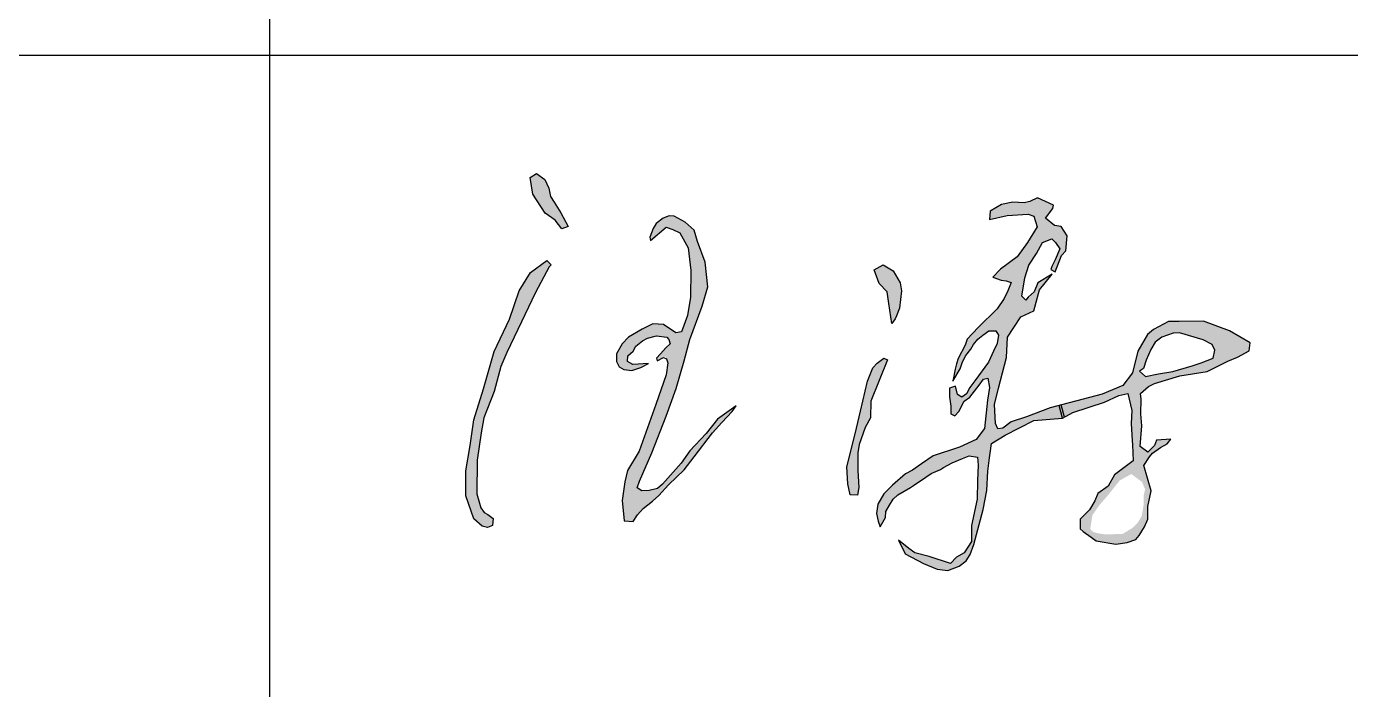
# Model space of a CAD drawing. Extents: x 1169373 to 1354985, y 649019 to 904199.
# Drawn here: x 1351545 to 1353777, y 813602 to 814720 of the extents above; entities that cross this region are included whole.
import ezdxf

# ---------------------------------------------------------------- set-up
doc = ezdxf.new("R2010")
doc.units = 0
doc.header["$LTSCALE"] = 1000
doc.header["$MEASUREMENT"] = 0
doc.layers.add('PUB_TEXT', color=7, linetype='Continuous')
doc.layers.add('图框', color=7, linetype='Continuous')

msp = doc.modelspace()

# ---------------------------------------------------------------- hatches: boundary and pattern name
at = {"layer": 'PUB_TEXT'}
h = msp.add_hatch(color=4, dxfattribs=at)
h.paths.add_polyline_path([(1352403.3, 814271.3), (1352428.6, 814318.8), (1352422.4, 814325), (1352394.8, 814305.1), (1352375.7, 814274), (1352359.3, 814226.1), (1352333.3, 814171.8), (1352315.6, 814108.8), (1352299.3, 814056.4), (1352292.8, 814013.6), (1352285.5, 813970.4), (1352285.8, 813928.4), (1352299.1, 813889.8), (1352313.4, 813877.5), (1352322.2, 813875), (1352330.8, 813878.5), (1352332, 813890.2), (1352322.8, 813896.8), (1352312.2, 813903.2), (1352304.1, 813932), (1352304.6, 813988.4), (1352311.3, 814034.7), (1352316.1, 814059.9), (1352333.5, 814104.5), (1352344.8, 814146.5), (1352355, 814170.2), (1352373.5, 814209)])
h.paths.add_polyline_path([(1352434.8, 814423.4), (1352428.2, 814433.1), (1352425.7, 814447.3), (1352419.1, 814462), (1352404.9, 814471.6), (1352394.2, 814465), (1352398.8, 814437.1), (1352419.6, 814405.2), (1352436.3, 814393), (1352447.5, 814378.8), (1352458.1, 814382.4), (1352446, 814405.7)])
h = msp.add_hatch(color=4, dxfattribs=at)
h.paths.add_polyline_path([(1353194.6, 814030.9), (1353242.7, 814055.6), (1353291.1, 814059.4), (1353285.4, 814080.7), (1353270.6, 814076.7), (1353230.5, 814061.7), (1353204.8, 814053.3), (1353190.9, 814042.7), (1353182, 814041.6), (1353178.1, 814050.5), (1353176.4, 814082.3), (1353183.6, 814110.2), (1353197, 814161.4), (1353198.5, 814195.9), (1353209.1, 814212.2), (1353220.8, 814230.3), (1353243, 814240.4), (1353252.3, 814276), (1353273.9, 814302.4), (1353249.8, 814287.8), (1353243.7, 814272.4), (1353233.2, 814263.3), (1353229.3, 814258.4), (1353222.5, 814265), (1353227.7, 814295.8), (1353234.3, 814317.2), (1353247.5, 814336.8), (1353257.4, 814355.5), (1353273.4, 814361.5), (1353279.1, 814355.7), (1353286.6, 814345), (1353278.9, 814326.3), (1353273.4, 814314.8), (1353271.4, 814309.8), (1353278.9, 814306.2), (1353289.3, 814333.5), (1353297, 814341.4), (1353299, 814366.7), (1353289.2, 814382.6), (1353277.7, 814384), (1353262.4, 814396.5), (1353274.9, 814412.9), (1353275.9, 814418.4), (1353249.2, 814430.6), (1353235.9, 814424.7), (1353226.5, 814422.6), (1353207.4, 814423.3), (1353188.3, 814419.8), (1353169.1, 814408.4), (1353168.4, 814394.5), (1353197.9, 814400.9), (1353233.1, 814403.3), (1353242.7, 814400.1), (1353248.3, 814381.8), (1353232.3, 814355.4), (1353214.7, 814331.4), (1353186.8, 814310.7), (1353174, 814297.1), (1353187.9, 814292.1), (1353196, 814291), (1353204.8, 814288), (1353199, 814273.8), (1353192.9, 814261.3), (1353181, 814243.6), (1353149.1, 814212.2), (1353130.8, 814192.4), (1353127.4, 814182.2), (1353115.5, 814160), (1353112.7, 814151), (1353110.1, 814142.2), (1353106.2, 814121.7), (1353118.8, 814142.6), (1353122.9, 814154.4), (1353128.1, 814164.8), (1353136.5, 814175.8), (1353141.4, 814183.5), (1353148.3, 814192.8), (1353157, 814199.2), (1353167.1, 814206.9), (1353178.9, 814206.4), (1353183.6, 814199.5), (1353180.9, 814185), (1353175, 814172.1), (1353166.3, 814153.7), (1353143.2, 814122.4), (1353135.3, 814111.3), (1353129.4, 814100.2), (1353121.5, 814095), (1353114.3, 814099.2), (1353111.1, 814113.3), (1353100.8, 814109.9), (1353100.8, 814095.3), (1353103, 814079.4), (1353103, 814066.6), (1353109.8, 814063.2), (1353116.7, 814070.7), (1353125.4, 814088.1), (1353135.1, 814094.7), (1353150.7, 814115.2), (1353158.1, 814125.2), (1353165.6, 814126.8), (1353168.1, 814110.9), (1353164.7, 814089.7), (1353159.7, 814041.8), (1353145.6, 814023.7), (1353117.6, 814010.4), (1353073.3, 813996), (1353053.3, 813982.3), (1353038.3, 813971.6), (1353026.5, 813965.7), (1353004.8, 813946.6), (1352990.2, 813931.7), (1352980, 813914.4), (1352978, 813898.6), (1352980.4, 813885.7), (1352983.9, 813876.2), (1352992.9, 813892), (1352993.3, 813902.2), (1352999.6, 813912.8), (1353005.9, 813922.6), (1353013.8, 813930.1), (1353035, 813942.3), (1353040.2, 813945.8), (1353061, 813960), (1353069.7, 813966.3), (1353085.8, 813972.9), (1353090.9, 813976.1), (1353105.1, 813984.3), (1353122.8, 813991.4), (1353133.8, 813995.7), (1353148, 813993.8), (1353148.8, 813980.4), (1353148, 813954.5), (1353147.2, 813923), (1353137.7, 813878.3), (1353137.7, 813851.5), (1353125.4, 813832.5), (1353112.6, 813825.2), (1353102.5, 813814.6), (1353066.7, 813826.3), (1353042.6, 813832.5), (1353032, 813839.8), (1353014.7, 813853.7), (1353025.9, 813830.8), (1353057, 813814.3), (1353080.2, 813804.9), (1353097.9, 813802.7), (1353117, 813809.8), (1353129.1, 813818.7), (1353135.5, 813829.4), (1353141.8, 813846.3), (1353157.6, 813905.4), (1353163.5, 813937.6), (1353165.1, 813970.2), (1353168.2, 813992.6), (1353169.4, 814000.5), (1353171.7, 814016.9)])
h.paths.add_polyline_path([(1353362.1, 814086.4), (1353386, 814097.7), (1353401.1, 814100.8), (1353407.8, 814072.3), (1353406.9, 814050.6), (1353408.3, 814022), (1353409.2, 814014.5), (1353410, 813987.6), (1353378.6, 813963.9), (1353368.4, 813944.5), (1353350.8, 813932.6), (1353345.5, 813920.3), (1353336.7, 813904.9), (1353320.8, 813889), (1353320.8, 813873.1), (1353326.1, 813868.3), (1353339.3, 813859), (1353347.7, 813852.8), (1353381.2, 813847.1), (1353400.2, 813849.7), (1353414.8, 813855), (1353420.1, 813861.6), (1353429.3, 813876.2), (1353435.1, 813889.4), (1353435.1, 813910.6), (1353440.8, 813937), (1353428, 813979.4), (1353437.7, 813994.4), (1353442.6, 814000.5), (1353456.3, 814009.8), (1353467.7, 814016.4), (1353473.9, 814023.9), (1353449.5, 814022.3), (1353446.2, 814013.3), (1353435.1, 814002), (1353421.8, 814011.4), (1353424.9, 814046.4), (1353423, 814066.9), (1353423.9, 814091.3), (1353422.7, 814101.2), (1353436, 814112.7), (1353446.3, 814118), (1353488.7, 814130.8), (1353535, 814138), (1353569.6, 814155.3), (1353586.3, 814162.5), (1353605.8, 814173.1), (1353607.5, 814186.5), (1353572.4, 814206.6), (1353528.9, 814222.7), (1353487.6, 814222.2), (1353469.7, 814222.2), (1353444.7, 814208.8), (1353434.6, 814200.4), (1353418.4, 814172.6), (1353409, 814135.8), (1353392.8, 814114.6), (1353358.2, 814100.1), (1353288.9, 814081.6), (1353294.3, 814061.1), (1353308.7, 814068.8)])
h.paths.add_polyline_path([(1353420.7, 814138.5), (1353427.6, 814143.3), (1353431.9, 814156.9), (1353440.1, 814175.3), (1353447.1, 814187.4), (1353458.8, 814196), (1353477.6, 814202.6), (1353488.1, 814203.4), (1353528.2, 814191.6), (1353543.6, 814183.5), (1353547.9, 814174), (1353545.2, 814160.4), (1353524.8, 814152.4), (1353509.9, 814147.4), (1353477.2, 814138.2), (1353452.8, 814133.9), (1353431.2, 814129.8)], flags=16)
h.paths.add_polyline_path([(1353398, 813960.2), (1353407.4, 813965.1), (1353425.1, 813951.9), (1353430.3, 813939.4), (1353428.2, 813929.7), (1353428.2, 813915.1), (1353424.8, 813894.6), (1353418.1, 813883.5), (1353409.8, 813874.8), (1353392.1, 813864), (1353361.8, 813863.7), (1353351.8, 813865.1), (1353343.1, 813867.5), (1353337.9, 813872.4), (1353341.7, 813896), (1353353.2, 813912.6), (1353367.7, 813929.3), (1353387.6, 813954.3)], flags=16)
h.paths.add_polyline_path([(1353288.9, 814081.6), (1353285.4, 814080.7), (1353291.1, 814059.4), (1353294.3, 814061.1)], flags=17)
msp.add_hatch(color=4, dxfattribs=at).paths.add_polyline_path([(1352626.1, 814152.8), (1352623.3, 814132.4), (1352606, 814082.5), (1352577.7, 814003.9), (1352558.4, 813971.2), (1352553.5, 813951.9), (1352549, 813920.6), (1352552.6, 813886.6), (1352567.8, 813885.2), (1352575, 813896.4), (1352584.4, 813907.2), (1352600.1, 813919.3), (1352610.9, 813929.1), (1352627.4, 813947), (1352653.9, 813972.5), (1352670.5, 813994.5), (1352701.4, 814034.8), (1352717.1, 814052.2), (1352734.5, 814070.6), (1352741.2, 814080), (1352710, 814057.7), (1352690.8, 814033.5), (1352663.1, 814004.3), (1352648.5, 813983.6), (1352617, 813948), (1352608.6, 813940.7), (1352594.4, 813937.4), (1352582.1, 813936.8), (1352574.5, 813942.1), (1352578.4, 813953), (1352599.2, 814000.7), (1352623.5, 814062.7), (1352640.1, 814109.3), (1352653.5, 814156), (1352663.4, 814192), (1352684, 814248.3), (1352693.5, 814280.7), (1352689.2, 814322.2), (1352676.3, 814357.3), (1352670.7, 814376.1), (1352655.3, 814389.9), (1352636.8, 814399.7), (1352628.3, 814400.3), (1352618.5, 814396.8), (1352606.6, 814387.7), (1352601.6, 814379), (1352595.9, 814364.8), (1352596.7, 814359), (1352623.2, 814381.1), (1352634.6, 814377.7), (1352646.5, 814372), (1352660.1, 814346.4), (1352664.6, 814308.3), (1352664.3, 814263.3), (1352659.2, 814232.5), (1352649.1, 814204.8), (1352639.4, 814203), (1352619, 814217.4), (1352600.6, 814218.6), (1352582.8, 814209.3), (1352559.8, 814196), (1352549.4, 814184.7), (1352539.4, 814167.6), (1352539.8, 814154.8), (1352544, 814146.1), (1352551.8, 814141.5), (1352565.3, 814139.7), (1352580.8, 814144.6), (1352593.3, 814151.7), (1352567.3, 814149.9), (1352558.2, 814154.8), (1352558.5, 814164.7), (1352567.5, 814172.5), (1352572.4, 814180.9), (1352588.3, 814193.2), (1352607, 814198.4), (1352627, 814195.4), (1352629.8, 814184.7), (1352623, 814177.8), (1352613.6, 814167.6), (1352607.2, 814160.5), (1352608.1, 814156.3), (1352622.2, 814163.3)])
h = msp.add_hatch(color=4, dxfattribs=at)
h.paths.add_polyline_path([(1352989.9, 814160.3), (1352979, 814152.2), (1352971.5, 814144.4), (1352962.7, 814121.8), (1352950.5, 814071), (1352941.7, 814033), (1352927.6, 813977.3), (1352929.7, 813948.8), (1352933.6, 813930.2), (1352945.5, 813929.5), (1352948, 813942.5), (1352946.2, 813971), (1352946.5, 814000.8), (1352948.5, 814015.2), (1352958.4, 814043.4), (1352967.7, 814059.8), (1352968.4, 814088.3), (1352996.1, 814157.9)])
h.paths.add_polyline_path([(1352995.7, 814272.2), (1352998.6, 814252.6), (1353003.6, 814219.1), (1353009.1, 814226.6), (1353011.6, 814232.1), (1353016.6, 814244.6), (1353019.6, 814274.2), (1353017.6, 814287.7), (1353005.6, 814307.8), (1352989, 814317.8), (1352974, 814309.3), (1352982, 814286.2)])

# ---------------------------------------------------------------- linework, layer by layer
at = {"layer": 'PUB_TEXT', "color": 4}
for p, q in [((1353291.1, 814059.4), (1353285.4, 814080.7)), ((1353294.3, 814061.1), (1353288.9, 814081.6))]:
    msp.add_line(p, q, dxfattribs=at)
for points in [[(1352419.6, 814405.2), (1352398.8, 814437.1), (1352394.2, 814465), (1352404.9, 814471.6), (1352419.1, 814462), (1352425.7, 814447.3), (1352428.2, 814433.1), (1352434.8, 814423.4), (1352446, 814405.7), (1352458.1, 814382.4), (1352447.5, 814378.8), (1352436.3, 814393), (1352419.6, 814405.2)], [(1352596.7, 814359), (1352623.2, 814381.1), (1352634.6, 814377.7), (1352646.5, 814372), (1352660.1, 814346.4), (1352664.6, 814308.3), (1352664.3, 814263.3), (1352659.2, 814232.5), (1352649.1, 814204.8), (1352639.4, 814203), (1352619, 814217.4), (1352600.6, 814218.6), (1352582.8, 814209.3), (1352559.8, 814196), (1352549.4, 814184.7), (1352539.4, 814167.6), (1352539.8, 814154.8), (1352544, 814146.1), (1352551.8, 814141.5), (1352565.3, 814139.7), (1352580.8, 814144.6), (1352593.3, 814151.7), (1352567.3, 814149.9), (1352558.2, 814154.8), (1352558.5, 814164.7), (1352567.5, 814172.5), (1352572.4, 814180.9), (1352583.5, 814189.5), (1352591.7, 814194.2), (1352607, 814198.4), (1352624.7, 814195.7), (1352627.8, 814192.2), (1352629.8, 814184.7), (1352623, 814177.8), (1352613.6, 814167.6), (1352607.2, 814160.5), (1352608.1, 814156.3), (1352618.7, 814161.6), (1352623.6, 814159.4), (1352626.1, 814152.8), (1352623.3, 814132.4), (1352606, 814082.5), (1352577.7, 814003.9), (1352558.4, 813971.2), (1352553.5, 813951.9), (1352549, 813920.6), (1352552.6, 813886.6), (1352567.8, 813885.2), (1352575, 813896.4), (1352584.4, 813907.2), (1352600.1, 813919.3), (1352610.9, 813929.1), (1352627.4, 813947), (1352653.9, 813972.5), (1352670.5, 813994.5), (1352701.4, 814034.8), (1352717.1, 814052.2), (1352734.5, 814070.6), (1352741.2, 814080), (1352710, 814057.7), (1352690.8, 814033.5), (1352663.1, 814004.3), (1352648.5, 813983.6), (1352617, 813948), (1352608.6, 813940.7), (1352594.4, 813937.4), (1352582.1, 813936.8), (1352574.5, 813942.1), (1352578.4, 813953), (1352599.2, 814000.7), (1352623.5, 814062.7), (1352640.1, 814109.3), (1352653.5, 814156), (1352663.4, 814192), (1352684, 814248.3), (1352693.5, 814280.7), (1352689.2, 814322.2), (1352676.3, 814357.3), (1352670.7, 814376.1), (1352655.3, 814389.9), (1352636.8, 814399.7), (1352628.3, 814400.3), (1352618.5, 814396.8), (1352606.6, 814387.7), (1352601.6, 814379), (1352595.9, 814364.8), (1352595.9, 814364.8), (1352596.7, 814359)], [(1352426.4, 814314.6), (1352403.3, 814271.3), (1352373.5, 814209), (1352355, 814170.2), (1352344.8, 814146.5), (1352333.5, 814104.5), (1352316.1, 814059.9), (1352311.3, 814034.7), (1352304.6, 813988.4), (1352304.1, 813932), (1352310.8, 813908.2), (1352316.5, 813900.6), (1352322.8, 813896.8), (1352332, 813890.2), (1352332, 813890.2), (1352330.8, 813878.5), (1352322.2, 813875), (1352313.4, 813877.5), (1352299.1, 813889.8), (1352285.8, 813928.4), (1352285.5, 813970.4), (1352292.8, 814013.6), (1352299.3, 814056.4), (1352315.6, 814108.8), (1352333.3, 814171.8), (1352359.3, 814226.1), (1352375.7, 814274), (1352394.8, 814305.1), (1352422.4, 814325), (1352429.4, 814318), (1352426.4, 814314.6)], [(1353003.6, 814219.1), (1352998.6, 814252.6), (1352995.7, 814272.2), (1352982, 814286.2), (1352974, 814309.3), (1352989, 814317.8), (1353005.6, 814307.8), (1353017.6, 814287.7), (1353019.6, 814274.2), (1353016.6, 814244.6), (1353011.6, 814232.1), (1353009.1, 814226.6), (1353003.6, 814219.1)], [(1353420.7, 814138.5), (1353431.2, 814129.8), (1353452.8, 814133.9), (1353477.2, 814138.2), (1353509.9, 814147.4), (1353524.8, 814152.4), (1353545.2, 814160.4), (1353547.9, 814174), (1353543.6, 814183.5), (1353528.2, 814191.6), (1353488.1, 814203.4), (1353477.6, 814202.6), (1353458.8, 814196), (1353447.1, 814187.4), (1353440.1, 814175.3), (1353431.9, 814156.9), (1353427.6, 814143.3), (1353420.7, 814138.5)], [(1352996.1, 814157.9), (1352968.4, 814088.3), (1352967.7, 814059.8), (1352958.4, 814043.4), (1352948.5, 814015.2), (1352946.5, 814000.8), (1352946.2, 813971), (1352948, 813942.5), (1352945.5, 813929.5), (1352945.5, 813929.5), (1352933.6, 813930.2), (1352929.7, 813948.8), (1352927.6, 813977.3), (1352941.7, 814033), (1352950.5, 814071), (1352962.7, 814121.8), (1352971.5, 814144.4), (1352979, 814152.2), (1352989.9, 814160.3), (1352996.1, 814157.9)]]:
    msp.add_lwpolyline(points, dxfattribs=at)
msp.add_lwpolyline([(1353168.4, 814394.5), (1353197.9, 814400.9), (1353233.1, 814403.3), (1353242.7, 814400.1), (1353248.3, 814381.8), (1353232.3, 814355.4), (1353214.7, 814331.4), (1353186.8, 814310.7), (1353186.8, 814310.7), (1353174, 814297.1), (1353187.9, 814292.1), (1353196, 814291), (1353204.8, 814288), (1353199, 814273.8), (1353192.9, 814261.3), (1353181, 814243.6), (1353149.1, 814212.2), (1353130.8, 814192.4), (1353127.4, 814182.2), (1353115.5, 814160), (1353112.7, 814151), (1353110.1, 814142.2), (1353106.2, 814121.7), (1353118.8, 814142.6), (1353122.9, 814154.4), (1353128.1, 814164.8), (1353136.5, 814175.8), (1353141.4, 814183.5), (1353148.3, 814192.8), (1353157, 814199.2), (1353167.1, 814206.9), (1353178.9, 814206.4), (1353183.6, 814199.5), (1353180.9, 814185), (1353175, 814172.1), (1353166.3, 814153.7), (1353143.2, 814122.4), (1353135.3, 814111.3), (1353129.4, 814100.2), (1353121.5, 814095), (1353114.3, 814099.2), (1353111.1, 814113.3), (1353100.8, 814109.9), (1353100.8, 814095.3), (1353103, 814079.4), (1353103, 814066.6), (1353109.8, 814063.2), (1353116.7, 814070.7), (1353125.4, 814088.1), (1353135.1, 814094.7), (1353150.7, 814115.2), (1353158.1, 814125.2), (1353165.6, 814126.8), (1353168.1, 814110.9), (1353164.7, 814089.7), (1353159.7, 814041.8), (1353145.6, 814023.7), (1353117.6, 814010.4), (1353073.3, 813996), (1353053.3, 813982.3), (1353038.3, 813971.6), (1353026.5, 813965.7), (1353004.8, 813946.6), (1352990.2, 813931.7), (1352980, 813914.4), (1352978, 813898.6), (1352980.4, 813885.7), (1352983.9, 813876.2), (1352983.9, 813876.2), (1352992.9, 813892), (1352993.3, 813902.2), (1352999.6, 813912.8), (1353005.9, 813922.6), (1353013.8, 813930.1), (1353035, 813942.3), (1353040.2, 813945.8), (1353061, 813960), (1353069.7, 813966.3), (1353085.8, 813972.9), (1353090.9, 813976.1), (1353105.1, 813984.3), (1353122.8, 813991.4), (1353133.8, 813995.7), (1353148, 813993.8), (1353148.8, 813980.4), (1353148, 813954.5), (1353147.2, 813923), (1353137.7, 813878.3), (1353137.7, 813851.5), (1353125.4, 813832.5), (1353112.6, 813825.2), (1353102.5, 813814.6), (1353066.7, 813826.3), (1353042.6, 813832.5), (1353032, 813839.8), (1353014.7, 813853.7), (1353014.7, 813853.7), (1353025.9, 813830.8), (1353057, 813814.3), (1353080.2, 813804.9), (1353097.9, 813802.7), (1353117, 813809.8), (1353129.1, 813818.7), (1353135.5, 813829.4), (1353141.8, 813846.3), (1353157.6, 813905.4), (1353163.5, 813937.6), (1353165.1, 813970.2), (1353168.2, 813992.6), (1353169.4, 814000.5), (1353171.7, 814016.9), (1353194.6, 814030.9), (1353242.7, 814055.6), (1353291.1, 814059.4), (1353308.7, 814068.8), (1353362.1, 814086.4), (1353386, 814097.7), (1353401.1, 814100.8), (1353407.8, 814072.3), (1353406.9, 814050.6), (1353408.3, 814022), (1353409.2, 814014.5), (1353410, 813987.6), (1353378.6, 813963.9), (1353368.4, 813944.5), (1353350.8, 813932.6), (1353345.5, 813920.3), (1353336.7, 813904.9), (1353320.8, 813889), (1353320.8, 813873.1), (1353326.1, 813868.3), (1353339.3, 813859), (1353347.7, 813852.8), (1353381.2, 813847.1), (1353400.2, 813849.7), (1353414.8, 813855), (1353420.1, 813861.6), (1353429.3, 813876.2), (1353435.1, 813889.4), (1353435.1, 813910.6), (1353440.8, 813937), (1353428, 813979.4), (1353437.7, 813994.4), (1353442.6, 814000.5), (1353456.3, 814009.8), (1353467.7, 814016.4), (1353473.9, 814023.9), (1353449.5, 814022.3), (1353446.2, 814013.3), (1353435.1, 814002), (1353421.8, 814011.4), (1353424.9, 814046.4), (1353423, 814066.9), (1353423.9, 814091.3), (1353422.7, 814101.2), (1353436, 814112.7), (1353446.3, 814118), (1353488.7, 814130.8), (1353535, 814138), (1353569.6, 814155.3), (1353586.3, 814162.5), (1353605.8, 814173.1), (1353607.5, 814186.5), (1353572.4, 814206.6), (1353572.4, 814206.6), (1353528.9, 814222.7), (1353487.6, 814222.2), (1353469.7, 814222.2), (1353444.7, 814208.8), (1353434.6, 814200.4), (1353418.4, 814172.6), (1353409, 814135.8), (1353409, 814135.8), (1353392.8, 814114.6), (1353358.2, 814100.1), (1353270.6, 814076.7), (1353230.5, 814061.7), (1353204.8, 814053.3), (1353190.9, 814042.7), (1353182, 814041.6), (1353178.1, 814050.5), (1353176.4, 814082.3), (1353183.6, 814110.2), (1353197, 814161.4), (1353198.5, 814195.9), (1353209.1, 814212.2), (1353220.8, 814230.3), (1353243, 814240.4), (1353252.3, 814276), (1353273.9, 814302.4), (1353249.8, 814287.8), (1353243.7, 814272.4), (1353233.2, 814263.3), (1353229.3, 814258.4), (1353222.5, 814265), (1353227.7, 814295.8), (1353234.3, 814317.2), (1353247.5, 814336.8), (1353257.4, 814355.5), (1353273.4, 814361.5), (1353279.1, 814355.7), (1353286.6, 814345), (1353278.9, 814326.3), (1353273.4, 814314.8), (1353271.4, 814309.8), (1353278.9, 814306.2), (1353289.3, 814333.5), (1353297, 814341.4), (1353299, 814366.7), (1353289.2, 814382.6), (1353277.7, 814384), (1353262.4, 814396.5), (1353274.9, 814412.9), (1353275.9, 814418.4), (1353249.2, 814430.6), (1353235.9, 814424.7), (1353226.5, 814422.6), (1353207.4, 814423.3), (1353188.3, 814419.8), (1353169.1, 814408.4), (1353168.4, 814394.5)], close=True, dxfattribs=at)
at = {"layer": '图框', "color": 0}
msp.add_line((1348204.7, 814671.3), (1353882.9, 814671.3), dxfattribs=at)
msp.add_line((1348204.7, 814671.3), (1353882.9, 814671.3), dxfattribs=at)
msp.add_lwpolyline([(1351955.2, 808894.5), (1351955.2, 815667.3)], dxfattribs=at)
at = {"layer": '图框', "color": 4}
msp.add_lwpolyline([(1351955.2, 808894.5), (1351955.2, 814671.3)], dxfattribs=at)

doc.saveas('drawing.dxf')
